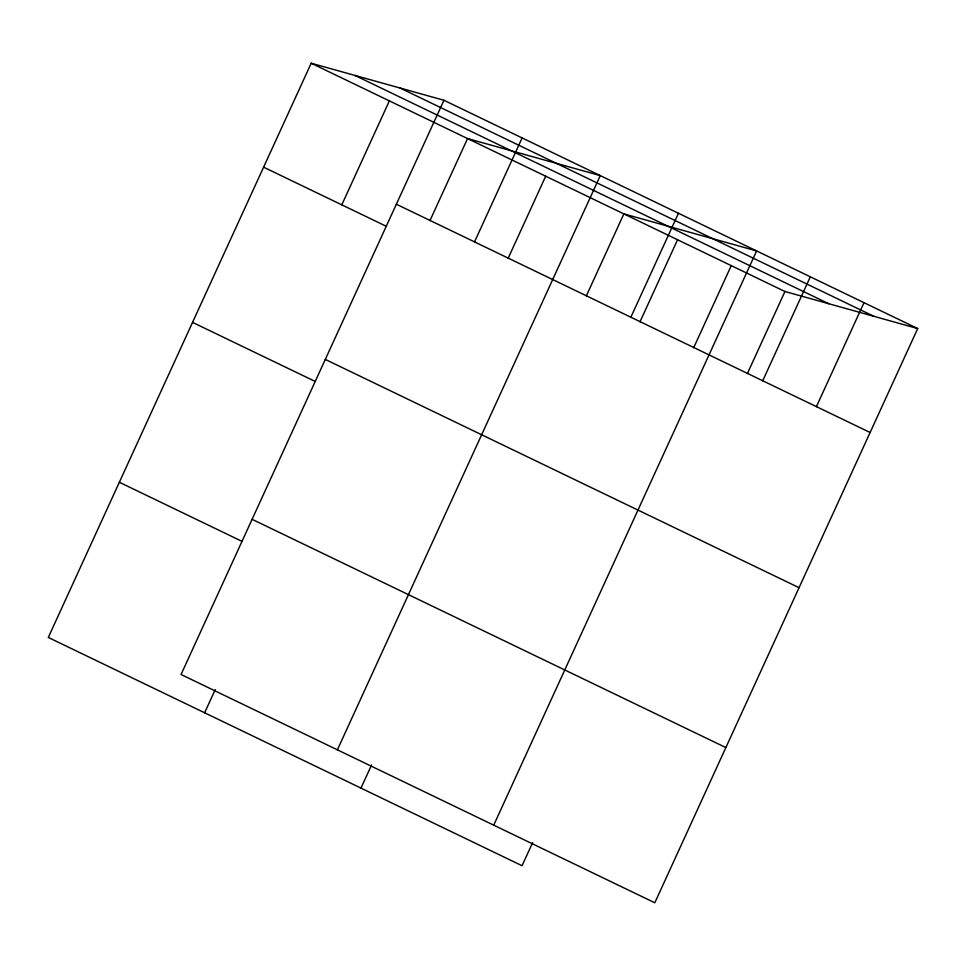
<?xml version="1.0" encoding="UTF-8"?>
<svg xmlns="http://www.w3.org/2000/svg" width="966" height="966" viewBox="0 0 966 966"><rect width="100%" height="100%" fill="white"/><g stroke="black" fill="none" stroke-linecap="round" stroke-linejoin="round"><path stroke-width="1.45" d="M443.949 100.271L181.053 674.497L654.803 902.775L917.7 328.549L443.949 100.271L311.197 63.225L48.3 637.451L522.051 865.729L532.652 842.581M341.783 204.852L389.37 100.899M204.635 712.787L215.237 689.639M429.967 220.622L467.544 138.561L600.284 175.607L337.388 749.833M474.523 241.898L522.123 137.945M508.14 258.296L545.705 176.223M360.97 788.111L371.572 764.975M586.302 295.958L623.879 213.884L756.62 250.931L493.723 825.157M630.858 317.222L678.458 213.269M639.999 321.823L677.564 239.761M693.685 347.7L731.262 265.626M747.382 373.564L784.947 291.503L917.7 328.549M762.717 380.761L810.317 276.807M816.415 406.626L864.002 302.672M400.141 88.051L873.892 316.317M355.005 75.457L828.756 303.722M311.197 63.225L784.947 291.503M396.35 204.224L870.112 432.502M263.609 167.178L386.255 226.273M325.3 359.424L799.051 587.69M192.56 322.378L315.206 381.461M252.102 519.31L725.852 747.575M119.349 482.263L241.995 541.358"/></g></svg>
